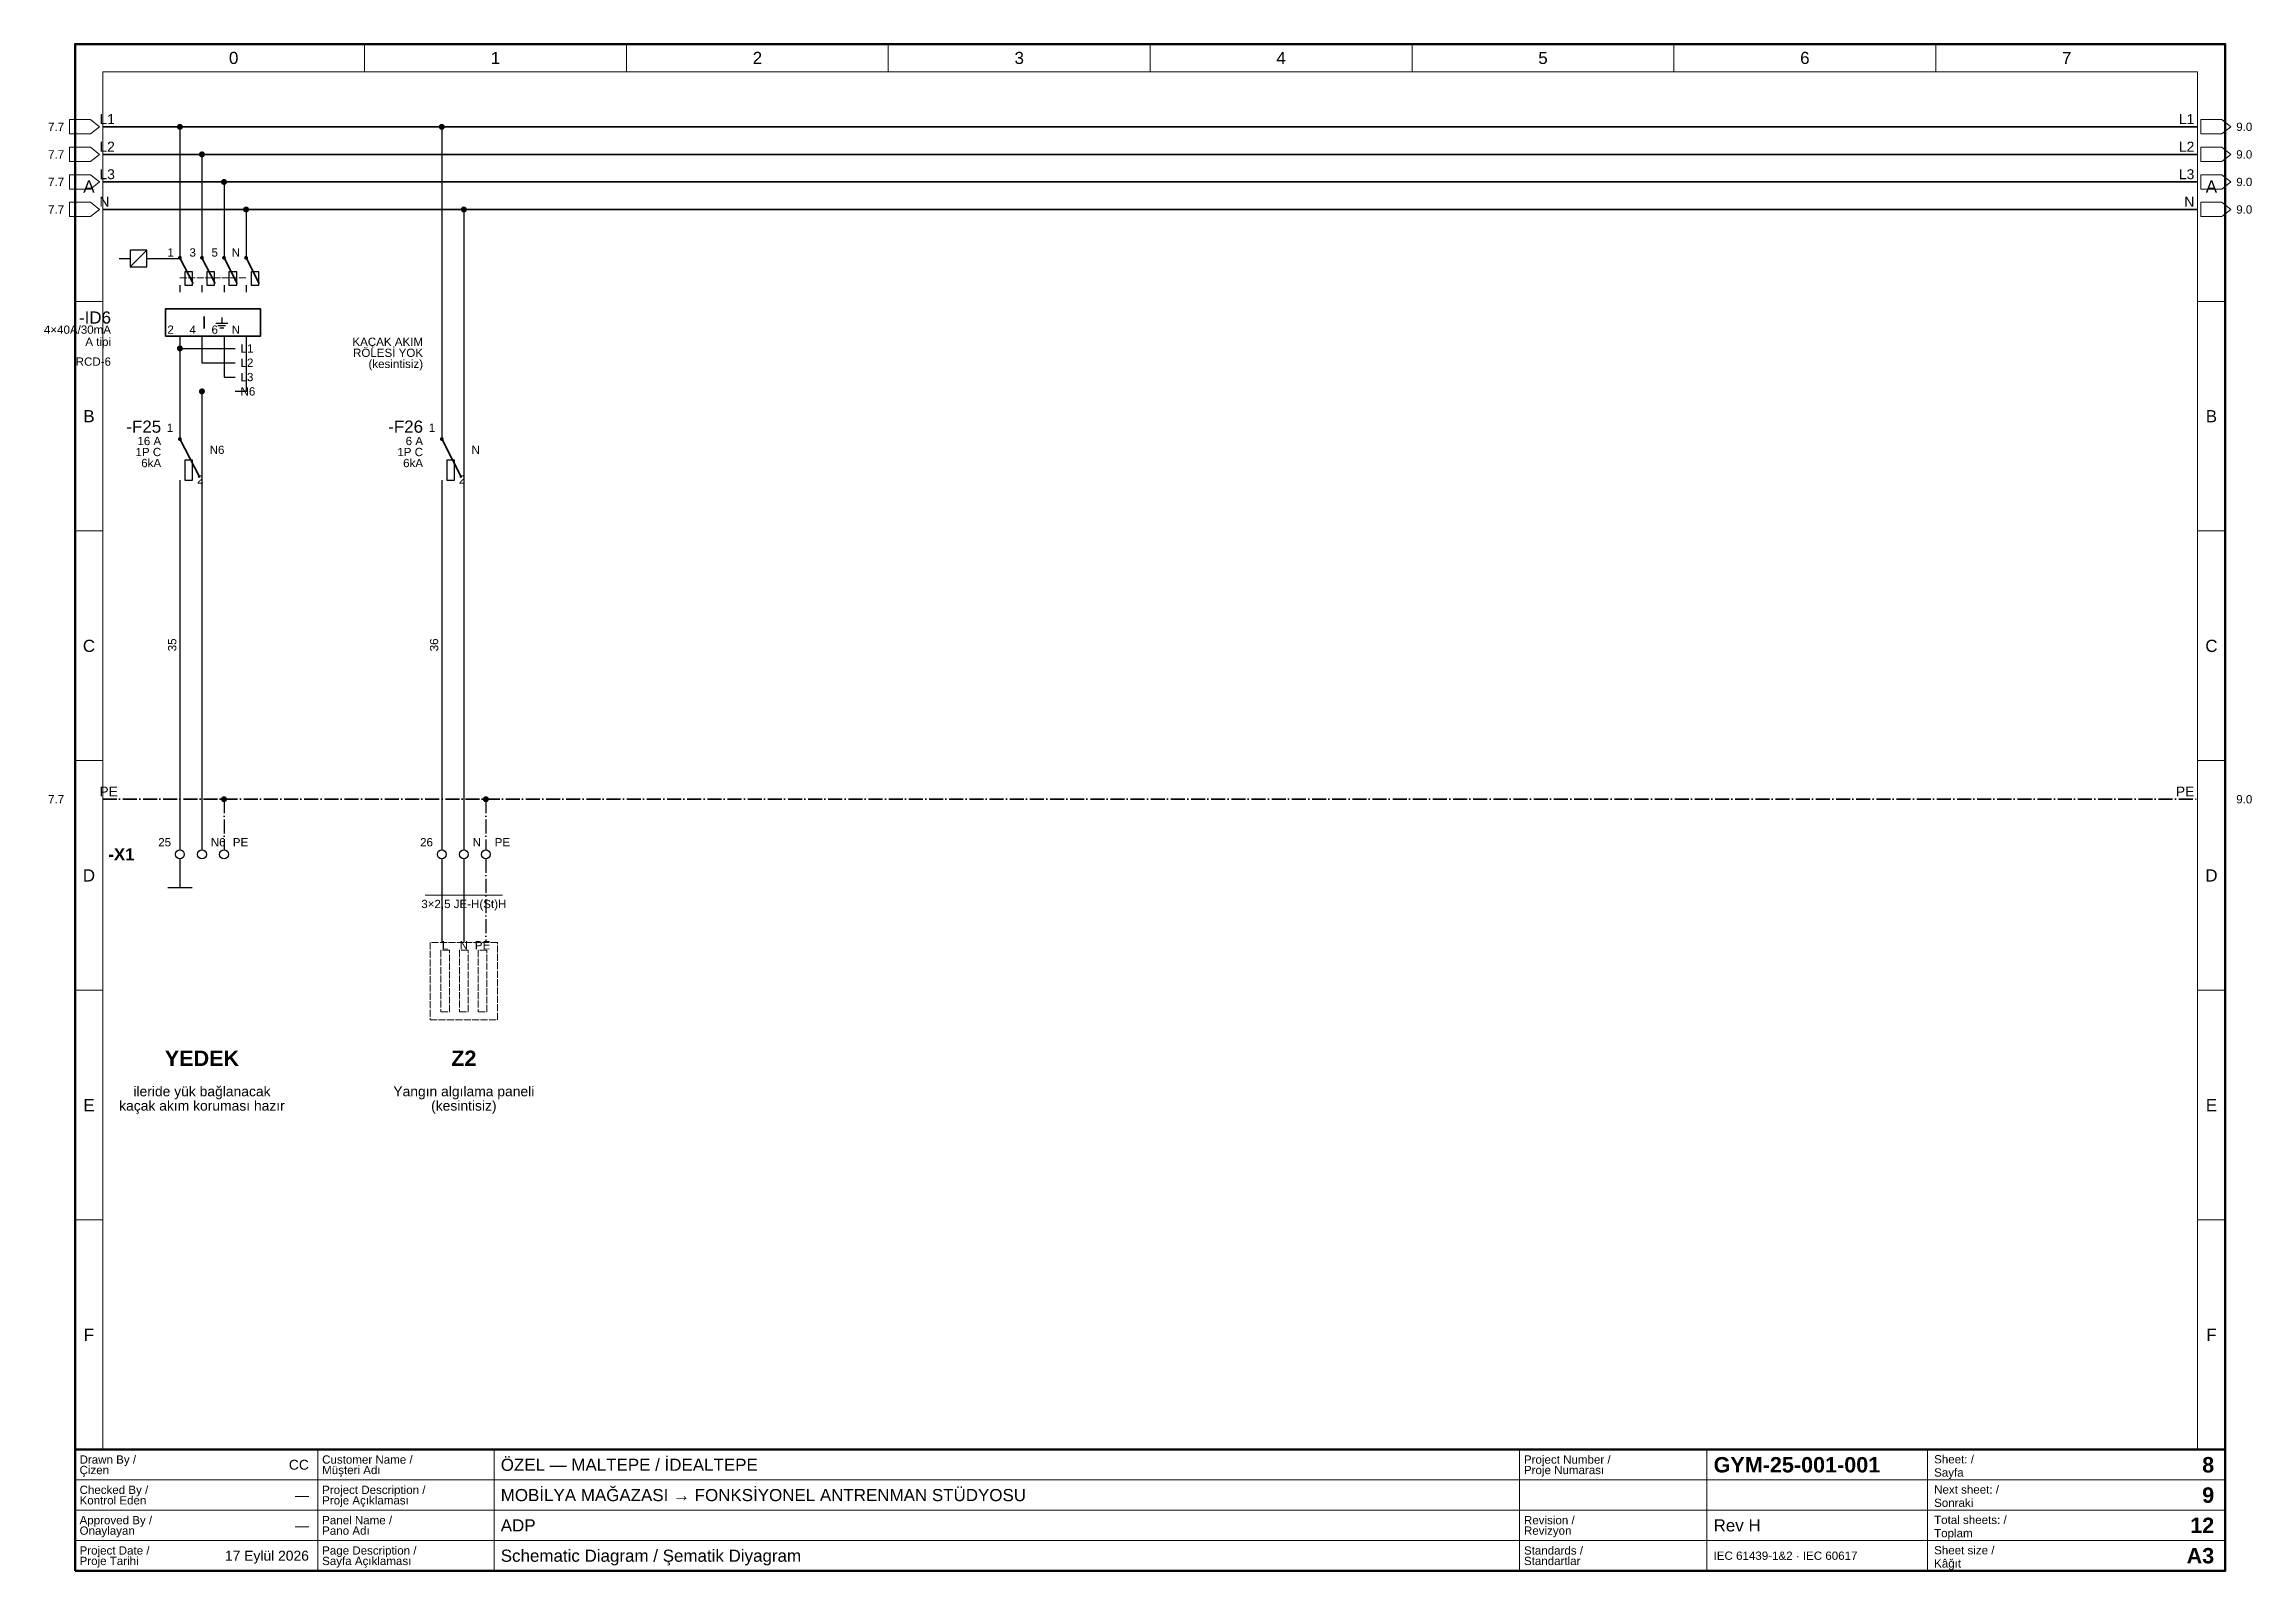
# Paper-space layout '08 Schematic Diagram - Şematik Diyagram' of a CAD drawing. Header units: millimetres. Extents: x 14 to 415, y 10 to 287.
import ezdxf
from ezdxf.enums import TextEntityAlignment as Align

# ---------------------------------------------------------------- set-up
doc = ezdxf.new("R2010")
doc.units = ezdxf.units.MM
doc.linetypes.add('DASHDOT', pattern=[3.556, 2.54, -0.508, 0, -0.508])
doc.linetypes.add('DASHED', pattern=[1.524, 1.27, -0.254])
for name, color, linetype, lineweight in [('E-SEMA-ANTET', 7, 'Continuous', 50), ('E-SEMA-KLEMENS', 7, 'Continuous', 25), ('E-SEMA-PE', 7, 'DASHDOT', 35), ('E-SEMA-RAY', 7, 'Continuous', 35), ('E-SEMA-SEMBOL', 7, 'Continuous', 35), ('E-SEMA-TEL', 7, 'Continuous', 25), ('E-SEMA-YAZI', 7, 'Continuous', 18), ('E-SEMA-YUK', 8, 'DASHED', 18), ('E-SEMA-ZON', 8, 'Continuous', 18)]:
    doc.layers.add(name, color=color, linetype=linetype, lineweight=lineweight)
doc.styles.add('GYM', font='arial.ttf')
doc.styles.add('GYM-B', font='arialbd.ttf')

psp = doc.layouts.new('08 Schematic Diagram - Şematik Diyagram')

# ---------------------------------------------------------------- hatches: boundary and pattern name
at = {"layer": 'E-SEMA-SEMBOL'}
h = psp.add_hatch(color=7, dxfattribs=at)
edge = h.paths.add_edge_path()
edge.add_arc((39, 272), 0.55, 0, 360)
h = psp.add_hatch(color=7, dxfattribs=at)
edge = h.paths.add_edge_path()
edge.add_arc((86.5, 272), 0.55, 0, 360)
h = psp.add_hatch(color=7, dxfattribs=at)
edge = h.paths.add_edge_path()
edge.add_arc((43, 267), 0.55, 0, 360)
h = psp.add_hatch(color=7, dxfattribs=at)
edge = h.paths.add_edge_path()
edge.add_arc((47, 262), 0.55, 0, 360)
h = psp.add_hatch(color=7, dxfattribs=at)
edge = h.paths.add_edge_path()
edge.add_arc((51, 257), 0.55, 0, 360)
h = psp.add_hatch(color=7, dxfattribs=at)
edge = h.paths.add_edge_path()
edge.add_arc((90.5, 257), 0.55, 0, 360)
h = psp.add_hatch(color=7, dxfattribs=at)
edge = h.paths.add_edge_path()
edge.add_arc((39, 248.24), 0.35, 0, 360)
h = psp.add_hatch(color=7, dxfattribs=at)
edge = h.paths.add_edge_path()
edge.add_arc((43, 248.24), 0.35, 0, 360)
h = psp.add_hatch(color=7, dxfattribs=at)
edge = h.paths.add_edge_path()
edge.add_arc((47, 248.24), 0.35, 0, 360)
h = psp.add_hatch(color=7, dxfattribs=at)
edge = h.paths.add_edge_path()
edge.add_arc((51, 248.24), 0.35, 0, 360)
h = psp.add_hatch(color=7, dxfattribs=at)
edge = h.paths.add_edge_path()
edge.add_arc((39, 231.8), 0.55, 0, 360)
h = psp.add_hatch(color=7, dxfattribs=at)
edge = h.paths.add_edge_path()
edge.add_arc((43, 224), 0.55, 0, 360)
h = psp.add_hatch(color=7, dxfattribs=at)
edge = h.paths.add_edge_path()
edge.add_arc((39, 215.36), 0.35, 0, 360)
h = psp.add_hatch(color=7, dxfattribs=at)
edge = h.paths.add_edge_path()
edge.add_arc((86.5, 215.36), 0.35, 0, 360)
h = psp.add_hatch(color=7, dxfattribs=at)
edge = h.paths.add_edge_path()
edge.add_arc((47, 150), 0.55, 0, 360)
h = psp.add_hatch(color=7, dxfattribs=at)
edge = h.paths.add_edge_path()
edge.add_arc((94.5, 150), 0.55, 0, 360)

# ---------------------------------------------------------------- linework, layer by layer
at = {"layer": 'E-SEMA-ANTET', "lineweight": 18}
for p, q in [((64, 10), (64, 32)), ((96, 10), (96, 32)), ((282, 10), (282, 32)), ((316, 10), (316, 32)), ((356, 10), (356, 32)), ((20, 26.5), (410, 26.5)), ((20, 21), (410, 21)), ((20, 15.5), (410, 15.5))]:
    psp.add_line(p, q, dxfattribs=at)
at = {"layer": 'E-SEMA-ANTET', "lineweight": 70}
psp.add_lwpolyline([(20, 10), (410, 10), (410, 287), (20, 287)], close=True, dxfattribs=at)
at = {"layer": 'E-SEMA-ANTET', "lineweight": 50}
psp.add_lwpolyline([(20, 10), (410, 10), (410, 32), (20, 32)], close=True, dxfattribs=at)
at = {"layer": 'E-SEMA-KLEMENS', "lineweight": 25}
for centre in [(39, 140), (43, 140), (47, 140), (86.5, 140), (90.5, 140), (94.5, 140)]:
    psp.add_circle(centre, 0.8, dxfattribs=at)
at = {"layer": 'E-SEMA-PE', "linetype": 'DASHDOT', "lineweight": 35}
psp.add_line((25, 150), (405, 150), dxfattribs=at)
at = {"layer": 'E-SEMA-PE', "linetype": 'DASHDOT', "lineweight": 25}
for p, q in [((47, 150), (47, 140.8)), ((94.5, 150), (94.5, 140.8)), ((94.5, 139.2), (94.5, 124))]:
    psp.add_line(p, q, dxfattribs=at)
at = {"layer": 'E-SEMA-RAY', "lineweight": 35}
for p, q in [((25, 272), (405, 272)), ((25, 267), (405, 267)), ((25, 262), (405, 262)), ((25, 257), (405, 257))]:
    psp.add_line(p, q, dxfattribs=at)
at = {"layer": 'E-SEMA-RAY', "lineweight": 25}
for p, q in [((39, 231.8), (49, 231.8)), ((43, 229.2), (49, 229.2)), ((47, 226.6), (49, 226.6)), ((51, 224), (49, 224))]:
    psp.add_line(p, q, dxfattribs=at)
at = {"layer": 'E-SEMA-SEMBOL', "lineweight": 18}
psp.add_line((30, 246.6), (33, 249.6), dxfattribs=at)
at = {"layer": 'E-SEMA-SEMBOL', "lineweight": 35}
for p, q in [((39, 248.24), (41.4, 243.6)), ((43, 248.24), (45.4, 243.6)), ((47, 248.24), (49.4, 243.6)), ((51, 248.24), (53.4, 243.6)), ((39, 215.36), (42.6, 208.4)), ((86.5, 215.36), (90.1, 208.4))]:
    psp.add_line(p, q, dxfattribs=at)
at = {"layer": 'E-SEMA-SEMBOL', "linetype": 'DASHED', "lineweight": 18}
psp.add_line((39, 244.6), (51, 244.6), dxfattribs=at)
at = {"layer": 'E-SEMA-SEMBOL', "lineweight": 25}
for p, q in [((45.5, 236.4), (47.7, 236.4)), ((46.6, 237.4), (46.6, 236.4)), ((45.9, 235.95), (47.3, 235.95)), ((46.25, 235.5), (46.95, 235.5)), ((36.8, 134), (41.2, 134))]:
    psp.add_line(p, q, dxfattribs=at)
for points in [[(30, 246.6), (33, 246.6), (33, 249.6), (30, 249.6)], [(39.9, 243.28), (41.3, 243.28), (41.3, 245.68), (39.9, 245.68)], [(43.9, 243.28), (45.3, 243.28), (45.3, 245.68), (43.9, 245.68)], [(47.9, 243.28), (49.3, 243.28), (49.3, 245.68), (47.9, 245.68)], [(51.9, 243.28), (53.3, 243.28), (53.3, 245.68), (51.9, 245.68)], [(39.9, 207.92), (41.3, 207.92), (41.3, 211.52), (39.9, 211.52)], [(87.4, 207.92), (88.8, 207.92), (88.8, 211.52), (87.4, 211.52)]]:
    psp.add_lwpolyline(points, close=True, dxfattribs=at)
at = {"layer": 'E-SEMA-SEMBOL', "lineweight": 35}
psp.add_lwpolyline([(36.4, 234), (53.6, 234), (53.6, 239), (36.4, 239)], close=True, dxfattribs=at)
at = {"layer": 'E-SEMA-TEL', "lineweight": 25}
for p, q in [((39, 272), (39, 250)), ((86.5, 272), (86.5, 218)), ((43, 267), (43, 250)), ((47, 262), (47, 250)), ((51, 257), (51, 250)), ((90.5, 257), (90.5, 140.8)), ((39, 250), (39, 248.24)), ((43, 250), (43, 248.24)), ((47, 250), (47, 248.24)), ((51, 250), (51, 248.24)), ((28, 248.1), (30, 248.1)), ((33, 248.1), (39, 248.1)), ((39, 243.28), (39, 242)), ((43, 243.28), (43, 242)), ((47, 243.28), (47, 242)), ((51, 243.28), (51, 242)), ((39, 234), (39, 232.4)), ((39, 234), (39, 231.8)), ((43, 234), (43, 232.4)), ((43, 234), (43, 229.2)), ((47, 234), (47, 232.4)), ((47, 234), (47, 226.6)), ((51, 234), (51, 232.4)), ((51, 234), (51, 224)), ((39, 231.8), (39, 218)), ((43, 224), (43, 140.8)), ((39, 218), (39, 215.36)), ((86.5, 218), (86.5, 215.36)), ((39, 207.92), (39, 206)), ((39, 206), (39, 140.8)), ((86.5, 207.92), (86.5, 206)), ((86.5, 206), (86.5, 140.8)), ((39, 139.2), (39, 134)), ((86.5, 139.2), (86.5, 124)), ((90.5, 139.2), (90.5, 124))]:
    psp.add_line(p, q, dxfattribs=at)
at = {"layer": 'E-SEMA-YAZI', "lineweight": 13}
psp.add_line((83.5, 132.6), (97.5, 132.6), dxfattribs=at)
at = {"layer": 'E-SEMA-YAZI', "lineweight": 18}
for points in [[(19, 270.7), (22.8, 270.7), (24.4, 272), (22.8, 273.3), (19, 273.3)], [(405.6, 270.7), (409.4, 270.7), (411, 272), (409.4, 273.3), (405.6, 273.3)], [(19, 265.7), (22.8, 265.7), (24.4, 267), (22.8, 268.3), (19, 268.3)], [(405.6, 265.7), (409.4, 265.7), (411, 267), (409.4, 268.3), (405.6, 268.3)], [(19, 260.7), (22.8, 260.7), (24.4, 262), (22.8, 263.3), (19, 263.3)], [(405.6, 260.7), (409.4, 260.7), (411, 262), (409.4, 263.3), (405.6, 263.3)], [(19, 255.7), (22.8, 255.7), (24.4, 257), (22.8, 258.3), (19, 258.3)], [(405.6, 255.7), (409.4, 255.7), (411, 257), (409.4, 258.3), (405.6, 258.3)]]:
    psp.add_lwpolyline(points, close=True, dxfattribs=at)
at = {"layer": 'E-SEMA-YUK', "linetype": 'DASHED', "lineweight": 18}
psp.add_lwpolyline([(84.4, 110), (96.6, 110), (96.6, 124), (84.4, 124)], close=True, dxfattribs=at)
at = {"layer": 'E-SEMA-YUK', "lineweight": 18}
for points in [[(86.3, 111.4), (87.9, 111.4), (87.9, 122.6), (86.3, 122.6)], [(89.7, 111.4), (91.3, 111.4), (91.3, 122.6), (89.7, 122.6)], [(93.1, 111.4), (94.7, 111.4), (94.7, 122.6), (93.1, 122.6)]]:
    psp.add_lwpolyline(points, close=True, dxfattribs=at)
at = {"layer": 'E-SEMA-ZON', "lineweight": 18}
for p, q in [((72.5, 282), (72.5, 287)), ((120, 282), (120, 287)), ((167.5, 282), (167.5, 287)), ((215, 282), (215, 287)), ((262.5, 282), (262.5, 287)), ((310, 282), (310, 287)), ((357.5, 282), (357.5, 287)), ((20, 240.33), (25, 240.33)), ((405, 240.33), (410, 240.33)), ((20, 198.67), (25, 198.67)), ((405, 198.67), (410, 198.67)), ((20, 157), (25, 157)), ((405, 157), (410, 157)), ((20, 115.33), (25, 115.33)), ((405, 115.33), (410, 115.33)), ((20, 73.67), (25, 73.67)), ((405, 73.67), (410, 73.67)), ((72.5, 32), (72.5, 32)), ((120, 32), (120, 32)), ((167.5, 32), (167.5, 32)), ((215, 32), (215, 32)), ((262.5, 32), (262.5, 32)), ((310, 32), (310, 32)), ((357.5, 32), (357.5, 32))]:
    psp.add_line(p, q, dxfattribs=at)
psp.add_lwpolyline([(25, 32), (405, 32), (405, 282), (25, 282)], close=True, dxfattribs=at)

# ---------------------------------------------------------------- texts
at = {"layer": 'E-SEMA-ANTET'}
for s, height, style, p in [('Çizen', 1.5, 'GYM', (20.8, 28.3)), ('Drawn By /', 1.5, 'GYM', (20.8, 30.2)), ('Customer Name /', 1.5, 'GYM', (64.8, 30.2)), ('Müşteri Adı', 1.5, 'GYM', (64.8, 28.3)), ('ÖZEL — MALTEPE / İDEALTEPE', 2.2, 'GYM', (97.2, 29.25)), ('Project Number /', 1.5, 'GYM', (282.8, 30.2)), ('Proje Numarası', 1.5, 'GYM', (282.8, 28.3)), ('GYM-25-001-001', 2.8, 'GYM-B', (317.2, 29.25)), ('Sheet: /', 1.5, 'GYM', (357.2, 30.25)), ('Sayfa', 1.5, 'GYM', (357.2, 27.85)), ('Checked By /', 1.5, 'GYM', (20.8, 24.7)), ('Project Description /', 1.5, 'GYM', (64.8, 24.7)), ('MOBİLYA MAĞAZASI → FONKSİYONEL ANTRENMAN STÜDYOSU', 2.2, 'GYM', (97.2, 23.75)), ('Next sheet: /', 1.5, 'GYM', (357.2, 24.75)), ('Approved By /', 1.5, 'GYM', (20.8, 19.2)), ('Kontrol Eden', 1.5, 'GYM', (20.8, 22.8)), ('Proje Açıklaması', 1.5, 'GYM', (64.8, 22.8)), ('Panel Name /', 1.5, 'GYM', (64.8, 19.2)), ('Revision /', 1.5, 'GYM', (282.8, 19.2)), ('Total sheets: /', 1.5, 'GYM', (357.2, 19.25)), ('Sonraki', 1.5, 'GYM', (357.2, 22.35)), ('Onaylayan', 1.5, 'GYM', (20.8, 17.3)), ('Pano Adı', 1.5, 'GYM', (64.8, 17.3)), ('ADP', 2.2, 'GYM', (97.2, 18.25)), ('Revizyon', 1.5, 'GYM', (282.8, 17.3)), ('Rev H', 2.2, 'GYM', (317.2, 18.25)), ('Toplam', 1.5, 'GYM', (357.2, 16.85)), ('Project Date /', 1.5, 'GYM', (20.8, 13.7)), ('Proje Tarihi', 1.5, 'GYM', (20.8, 11.8)), ('Sayfa Açıklaması', 1.5, 'GYM', (64.8, 11.8)), ('Page Description /', 1.5, 'GYM', (64.8, 13.7)), ('Schematic Diagram / Şematik Diyagram', 2.2, 'GYM', (97.2, 12.75)), ('Standards /', 1.5, 'GYM', (282.8, 13.7)), ('Standartlar', 1.5, 'GYM', (282.8, 11.8)), ('IEC 61439-1&2 · IEC 60617', 1.5, 'GYM', (317.2, 12.75)), ('Sheet size /', 1.5, 'GYM', (357.2, 13.75)), ('Kâğıt', 1.5, 'GYM', (357.2, 11.35))]:
    psp.add_text(s, height=height, dxfattribs=dict(at, style=style)).set_placement(p, align=Align.MIDDLE_LEFT)
for s, height, style, p in [('CC', 1.8, 'GYM', (62.4, 29.25)), ('8', 2.8, 'GYM-B', (408, 29.25)), ('9', 2.8, 'GYM-B', (408, 23.75)), ('—', 1.8, 'GYM', (62.4, 23.75)), ('—', 1.8, 'GYM', (62.4, 18.25)), ('12', 2.8, 'GYM-B', (408, 18.25)), ('17 Eylül 2026', 1.8, 'GYM', (62.4, 12.75)), ('A3', 2.8, 'GYM-B', (408, 12.75))]:
    psp.add_text(s, height=height, dxfattribs=dict(at, style=style)).set_placement(p, align=Align.MIDDLE_RIGHT)
at = {"layer": 'E-SEMA-SEMBOL', "style": 'GYM'}
psp.add_text('I', height=2.2, dxfattribs=at).set_placement((43.4, 236.5), align=Align.MIDDLE_CENTER)
at = {"layer": 'E-SEMA-YAZI', "style": 'GYM'}
for s, height, p in [('7.7', 1.5, (18, 272)), ('L1', 1.8, (404.4, 273.4)), ('L2', 1.8, (404.4, 268.4)), ('7.7', 1.5, (18, 267)), ('L3', 1.8, (404.4, 263.4)), ('7.7', 1.5, (18, 262)), ('7.7', 1.5, (18, 257)), ('N', 1.8, (404.4, 258.4)), ('1', 1.5, (37.9, 249.2)), ('3', 1.5, (41.9, 249.2)), ('5', 1.5, (45.9, 249.2)), ('N', 1.5, (49.9, 249.2)), ('-ID6', 2.2, (26.5, 237.4)), ('4×40A/30mA', 1.5, (26.5, 235.2)), ('A tipi', 1.5, (26.5, 233)), ('2', 1.5, (37.9, 235.2)), ('4', 1.5, (41.9, 235.2)), ('6', 1.5, (45.9, 235.2)), ('N', 1.5, (49.9, 235.2)), ('KAÇAK AKIM', 1.5, (83.1, 233)), ('RCD-6', 1.5, (26.5, 229.4)), ('RÖLESİ YOK', 1.5, (83.1, 231)), ('(kesintisiz)', 1.5, (83.1, 229)), ('-F25', 2.2, (35.6, 217.6)), ('1', 1.5, (37.8, 217.4)), ('-F26', 2.2, (83.1, 217.6)), ('1', 1.5, (85.3, 217.4)), ('1P C', 1.5, (35.6, 213)), ('16 A', 1.5, (35.6, 215)), ('1P C', 1.5, (83.1, 213)), ('6 A', 1.5, (83.1, 215)), ('6kA', 1.5, (35.6, 211)), ('6kA', 1.5, (83.1, 211)), ('PE', 1.8, (404.4, 151.4)), ('7.7', 1.5, (18, 150)), ('25', 1.5, (37.4, 142.2)), ('26', 1.5, (84.9, 142.2))]:
    psp.add_text(s, height=height, dxfattribs=at).set_placement(p, align=Align.MIDDLE_RIGHT)
at = {"layer": 'E-SEMA-YAZI'}
for s, height, style, p in [('L1', 1.8, 'GYM', (24.4, 273.4)), ('9.0', 1.5, 'GYM', (412, 272)), ('L2', 1.8, 'GYM', (24.4, 268.4)), ('L3', 1.8, 'GYM', (24.4, 263.4)), ('9.0', 1.5, 'GYM', (412, 267)), ('9.0', 1.5, 'GYM', (412, 262)), ('N', 1.8, 'GYM', (24.4, 258.4)), ('9.0', 1.5, 'GYM', (412, 257)), ('L1', 1.5, 'GYM', (50, 231.8)), ('L2', 1.5, 'GYM', (50, 229.2)), ('L3', 1.5, 'GYM', (50, 226.6)), ('N6', 1.5, 'GYM', (50, 224)), ('N6', 1.5, 'GYM', (44.4, 213.4)), ('N', 1.5, 'GYM', (91.9, 213.4)), ('2', 1.5, 'GYM', (42.1, 208)), ('2', 1.5, 'GYM', (89.6, 208)), ('PE', 1.8, 'GYM', (24.4, 151.4)), ('9.0', 1.5, 'GYM', (412, 150)), ('-X1', 2.2, 'GYM-B', (26, 140)), ('N6', 1.5, 'GYM', (44.6, 142.2)), ('PE', 1.5, 'GYM', (48.6, 142.2)), ('N', 1.5, 'GYM', (92.1, 142.2)), ('PE', 1.5, 'GYM', (96.1, 142.2))]:
    psp.add_text(s, height=height, dxfattribs=dict(at, style=style)).set_placement(p, align=Align.MIDDLE_LEFT)
at = {"layer": 'E-SEMA-YAZI', "style": 'GYM'}
for s, p in [('35', (37.6, 178)), ('36', (85.1, 178))]:
    psp.add_text(s, height=1.5, rotation=90, dxfattribs=at).set_placement(p, align=Align.MIDDLE_CENTER)
at = {"layer": 'E-SEMA-YAZI'}
for s, height, style, p in [('3×2,5 JE-H(St)H', 1.5, 'GYM', (90.5, 131)), ('YEDEK', 2.8, 'GYM-B', (43, 103)), ('Z2', 2.8, 'GYM-B', (90.5, 103)), ('ileride yük bağlanacak', 1.8, 'GYM', (43, 97)), ('Yangın algılama paneli', 1.8, 'GYM', (90.5, 97)), ('kaçak akım koruması hazır', 1.8, 'GYM', (43, 94.4)), ('(kesintisiz)', 1.8, 'GYM', (90.5, 94.4))]:
    psp.add_text(s, height=height, dxfattribs=dict(at, style=style)).set_placement(p, align=Align.MIDDLE_CENTER)
at = {"layer": 'E-SEMA-YUK', "style": 'GYM'}
for s, p in [('L', (87.1, 123.5)), ('N', (90.5, 123.5)), ('PE', (93.9, 123.5))]:
    psp.add_text(s, height=1.5, dxfattribs=at).set_placement(p, align=Align.MIDDLE_CENTER)
at = {"layer": 'E-SEMA-ZON', "style": 'GYM'}
for s, p in [('0', (48.75, 284.5)), ('1', (96.25, 284.5)), ('2', (143.75, 284.5)), ('3', (191.25, 284.5)), ('4', (238.75, 284.5)), ('5', (286.25, 284.5)), ('6', (333.75, 284.5)), ('7', (381.25, 284.5)), ('A', (22.5, 261.17)), ('A', (407.5, 261.17)), ('B', (22.5, 219.5)), ('B', (407.5, 219.5)), ('C', (22.5, 177.83)), ('C', (407.5, 177.83)), ('D', (22.5, 136.17)), ('D', (407.5, 136.17)), ('E', (22.5, 94.5)), ('E', (407.5, 94.5)), ('F', (22.5, 52.83)), ('F', (407.5, 52.83))]:
    psp.add_text(s, height=2.2, dxfattribs=at).set_placement(p, align=Align.MIDDLE_CENTER)

doc.saveas('drawing.dxf')
